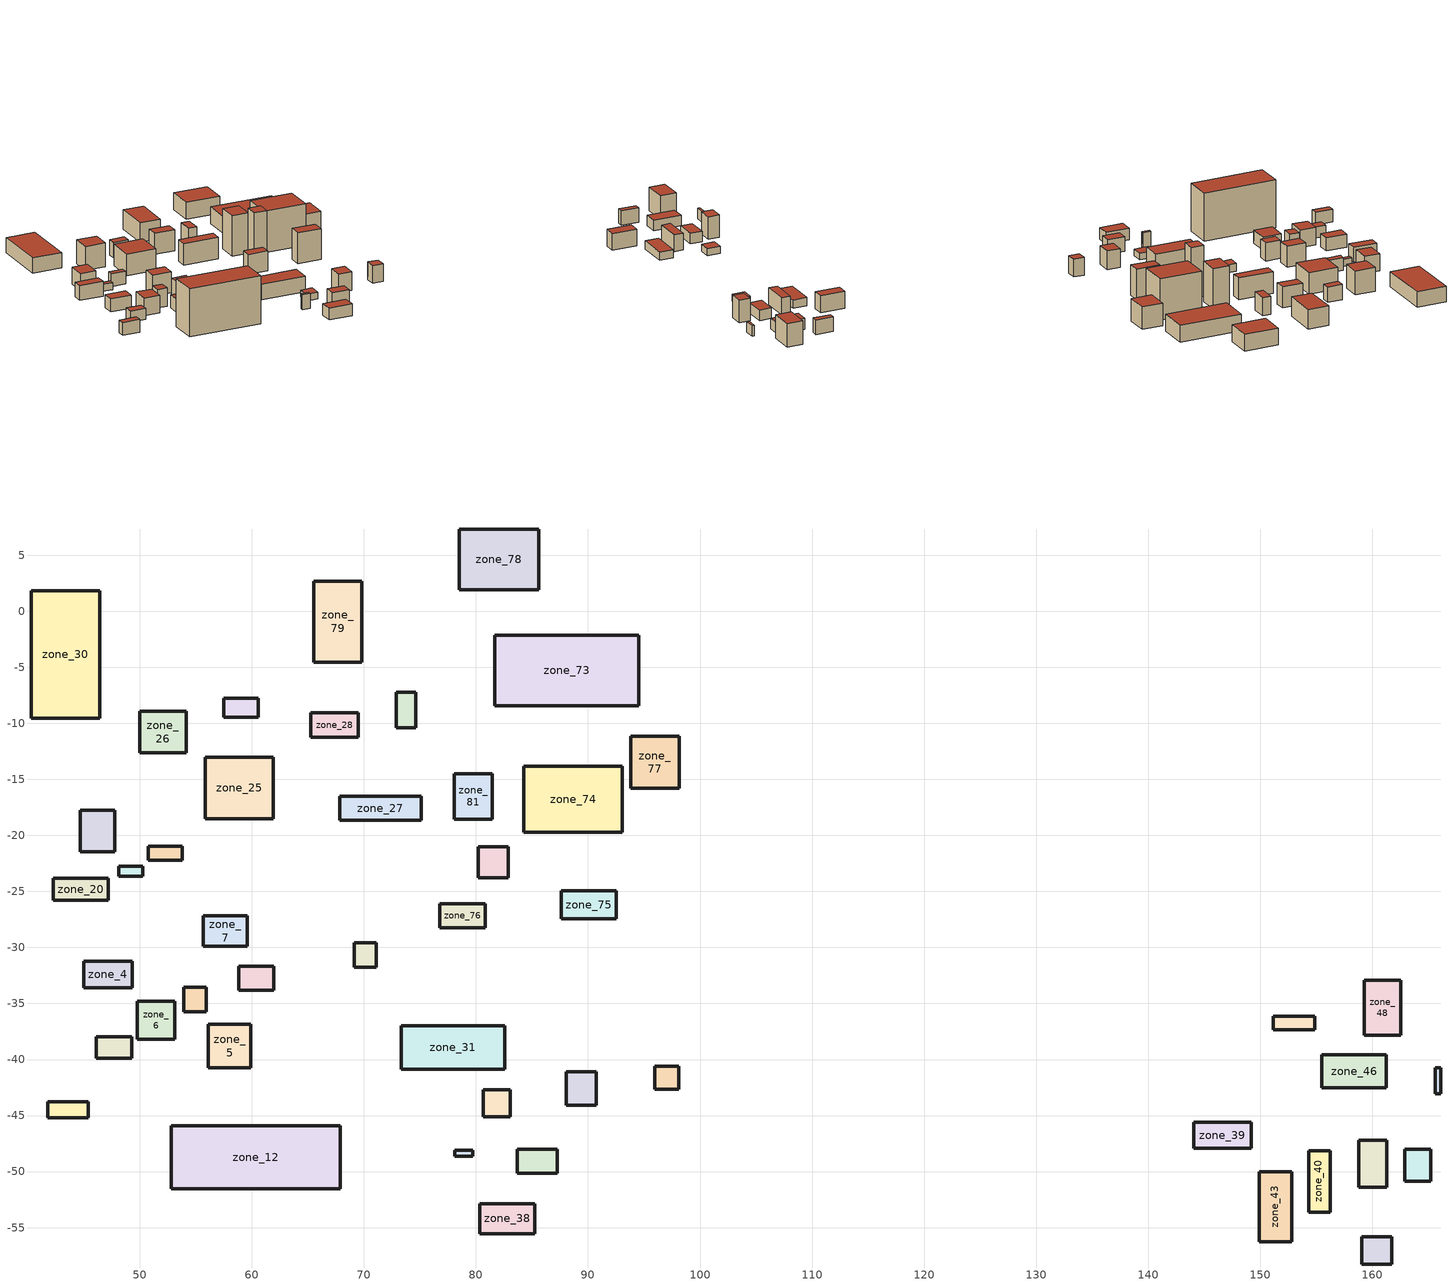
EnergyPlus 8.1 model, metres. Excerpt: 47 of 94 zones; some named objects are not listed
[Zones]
zone_2
 floor ground (Interior Floor): 46.14,-39.88 46.14,-37.99 49.29,-37.99 49.29,-39.88 z0
 wall outside (Exterior Wall): 46.14,-39.88 49.29,-39.88 49.29,-37.99 46.14,-37.99 46.14,-39.88 z0:2.22
 roof outside (Exterior Roof): 46.14,-39.88 49.29,-39.88 49.29,-37.99 46.14,-37.99 z2.22
zone_3
 floor ground (Interior Floor): 53.92,-35.73 53.92,-33.55 55.93,-33.55 55.93,-35.73 z0
 wall outside (Exterior Wall): 53.92,-35.73 55.93,-35.73 55.93,-33.55 53.92,-33.55 53.92,-35.73 z0:3.71
 roof outside (Exterior Roof): 53.92,-35.73 55.93,-35.73 55.93,-33.55 53.92,-33.55 z3.71
zone_4
 floor ground (Interior Floor): 45.03,-33.58 45.03,-31.23 49.32,-31.23 49.32,-33.58 z0
 wall outside (Exterior Wall): 45.03,-33.58 49.32,-33.58 49.32,-31.23 45.03,-31.23 45.03,-33.58 z0:2.67
 roof outside (Exterior Roof): 45.03,-33.58 49.32,-33.58 49.32,-31.23 45.03,-31.23 z2.67
zone_5
 floor ground (Interior Floor): 56.12,-40.73 56.12,-36.86 59.93,-36.86 59.93,-40.73 z0
 wall outside (Exterior Wall): 56.12,-40.73 59.93,-40.73 59.93,-36.86 56.12,-36.86 56.12,-40.73 z0:2.65
 roof outside (Exterior Roof): 56.12,-40.73 59.93,-40.73 59.93,-36.86 56.12,-36.86 z2.65
zone_6
 floor ground (Interior Floor): 49.8,-38.2 49.8,-34.78 53.13,-34.78 53.13,-38.2 z0
 wall outside (Exterior Wall): 49.8,-38.2 53.13,-38.2 53.13,-34.78 49.8,-34.78 49.8,-38.2 z0:3.65
 roof outside (Exterior Roof): 49.8,-38.2 53.13,-38.2 53.13,-34.78 49.8,-34.78 z3.65
zone_7
 floor ground (Interior Floor): 55.69,-29.91 55.69,-27.15 59.61,-27.15 59.61,-29.91 z0
 wall outside (Exterior Wall): 55.69,-29.91 59.61,-29.91 59.61,-27.15 55.69,-27.15 55.69,-29.91 z0:4.23
 roof outside (Exterior Roof): 55.69,-29.91 59.61,-29.91 59.61,-27.15 55.69,-27.15 z4.23
zone_8
 floor ground (Interior Floor): 58.83,-33.81 58.83,-31.68 61.96,-31.68 61.96,-33.81 z0
 wall outside (Exterior Wall): 58.83,-33.81 61.96,-33.81 61.96,-31.68 58.83,-31.68 58.83,-33.81 z0:3.71
 roof outside (Exterior Roof): 58.83,-33.81 61.96,-33.81 61.96,-31.68 58.83,-31.68 z3.71
zone_12
 floor ground (Interior Floor): 52.83,-51.51 52.83,-45.9 67.92,-45.9 67.92,-51.51 z0
 wall outside (Exterior Wall): 52.83,-51.51 67.92,-51.51 67.92,-45.9 52.83,-45.9 52.83,-51.51 z0:9.83
 roof outside (Exterior Roof): 52.83,-51.51 67.92,-51.51 67.92,-45.9 52.83,-45.9 z9.83
zone_13
 floor ground (Interior Floor): 41.8,-45.18 41.8,-43.75 45.4,-43.75 45.4,-45.18 z0
 wall outside (Exterior Wall): 41.8,-45.18 45.4,-45.18 45.4,-43.75 41.8,-43.75 41.8,-45.18 z0:2.59
 roof outside (Exterior Roof): 41.8,-45.18 45.4,-45.18 45.4,-43.75 41.8,-43.75 z2.59
zone_19
 floor ground (Interior Floor): 48.14,-23.66 48.14,-22.75 50.27,-22.75 50.27,-23.66 z0
 wall outside (Exterior Wall): 48.14,-23.66 50.27,-23.66 50.27,-22.75 48.14,-22.75 48.14,-23.66 z0:1.43
 roof outside (Exterior Roof): 48.14,-23.66 50.27,-23.66 50.27,-22.75 48.14,-22.75 z1.43
zone_20
 floor ground (Interior Floor): 42.29,-25.79 42.29,-23.84 47.21,-23.84 47.21,-25.79 z0
 wall outside (Exterior Wall): 42.29,-25.79 47.21,-25.79 47.21,-23.84 42.29,-23.84 42.29,-25.79 z0:3.02
 roof outside (Exterior Roof): 42.29,-25.79 47.21,-25.79 47.21,-23.84 42.29,-23.84 z3.02
zone_21
 floor ground (Interior Floor): 50.75,-22.22 50.75,-20.99 53.8,-20.99 53.8,-22.22 z0
 wall outside (Exterior Wall): 50.75,-22.22 53.8,-22.22 53.8,-20.99 50.75,-20.99 50.75,-22.22 z0:2.61
 roof outside (Exterior Roof): 50.75,-22.22 53.8,-22.22 53.8,-20.99 50.75,-20.99 z2.61
zone_22
 floor ground (Interior Floor): 44.68,-21.47 44.68,-17.77 47.79,-17.77 47.79,-21.47 z0
 wall outside (Exterior Wall): 44.68,-21.47 47.79,-21.47 47.79,-17.77 44.68,-17.77 44.68,-21.47 z0:3.48
 roof outside (Exterior Roof): 44.68,-21.47 47.79,-21.47 47.79,-17.77 44.68,-17.77 z3.48
zone_25
 floor ground (Interior Floor): 55.85,-18.52 55.85,-13.01 61.9,-13.01 61.9,-18.52 z0
 wall outside (Exterior Wall): 55.85,-18.52 61.9,-18.52 61.9,-13.01 55.85,-13.01 55.85,-18.52 z0:4.41
 roof outside (Exterior Roof): 55.85,-18.52 61.9,-18.52 61.9,-13.01 55.85,-13.01 z4.41
zone_26
 floor ground (Interior Floor): 50.01,-12.64 50.01,-8.92 54.15,-8.92 54.15,-12.64 z0
 wall outside (Exterior Wall): 50.01,-12.64 54.15,-12.64 54.15,-8.92 50.01,-8.92 50.01,-12.64 z0:4.86
 roof outside (Exterior Roof): 50.01,-12.64 54.15,-12.64 54.15,-8.92 50.01,-8.92 z4.86
zone_27
 floor ground (Interior Floor): 67.84,-18.66 67.84,-16.5 75.11,-16.5 75.11,-18.66 z0
 wall outside (Exterior Wall): 67.84,-18.66 75.11,-18.66 75.11,-16.5 67.84,-16.5 67.84,-18.66 z0:4.45
 roof outside (Exterior Roof): 67.84,-18.66 75.11,-18.66 75.11,-16.5 67.84,-16.5 z4.45
zone_28
 floor ground (Interior Floor): 65.28,-11.25 65.28,-9.06 69.52,-9.06 69.52,-11.25 z0
 wall outside (Exterior Wall): 65.28,-11.25 69.52,-11.25 69.52,-9.06 65.28,-9.06 65.28,-11.25 z0:4.32
 roof outside (Exterior Roof): 65.28,-11.25 69.52,-11.25 69.52,-9.06 65.28,-9.06 z4.32
zone_29
 floor ground (Interior Floor): 57.49,-9.45 57.49,-7.78 60.57,-7.78 60.57,-9.45 z0
 wall outside (Exterior Wall): 57.49,-9.45 60.57,-9.45 60.57,-7.78 57.49,-7.78 57.49,-9.45 z0:3.15
 roof outside (Exterior Roof): 57.49,-9.45 60.57,-9.45 60.57,-7.78 57.49,-7.78 z3.15
zone_30
 floor ground (Interior Floor): 40.31,-9.56 40.31,1.84 46.45,1.84 46.45,-9.56 z0
 wall outside (Exterior Wall): 40.31,-9.56 46.45,-9.56 46.45,1.84 40.31,1.84 40.31,-9.56 z0:3.13
 roof outside (Exterior Roof): 40.31,-9.56 46.45,-9.56 46.45,1.84 40.31,1.84 z3.13
zone_31
 floor ground (Interior Floor): 73.32,-40.85 73.32,-37 82.58,-37 82.58,-40.85 z0
 wall outside (Exterior Wall): 73.32,-40.85 82.58,-40.85 82.58,-37 73.32,-37 73.32,-40.85 z0:3.17
 roof outside (Exterior Roof): 73.32,-40.85 82.58,-40.85 82.58,-37 73.32,-37 z3.17
zone_32
 floor ground (Interior Floor): 69.17,-31.77 69.17,-29.58 71.12,-29.58 71.12,-31.77 z0
 wall outside (Exterior Wall): 69.17,-31.77 71.12,-31.77 71.12,-29.58 69.17,-29.58 69.17,-31.77 z0:1.61
 roof outside (Exterior Roof): 69.17,-31.77 71.12,-31.77 71.12,-29.58 69.17,-29.58 z1.61
zone_33
 floor ground (Interior Floor): 95.96,-42.66 95.96,-40.58 98.12,-40.58 98.12,-42.66 z0
 wall outside (Exterior Wall): 95.96,-42.66 98.12,-42.66 98.12,-40.58 95.96,-40.58 95.96,-42.66 z0:3.61
 roof outside (Exterior Roof): 95.96,-42.66 98.12,-42.66 98.12,-40.58 95.96,-40.58 z3.61
zone_34
 floor ground (Interior Floor): 88.05,-44.1 88.05,-41.11 90.75,-41.11 90.75,-44.1 z0
 wall outside (Exterior Wall): 88.05,-44.1 90.75,-44.1 90.75,-41.11 88.05,-41.11 88.05,-44.1 z0:3.82
 roof outside (Exterior Roof): 88.05,-44.1 90.75,-44.1 90.75,-41.11 88.05,-41.11 z3.82
zone_35
 floor ground (Interior Floor): 80.68,-45.1 80.68,-42.72 83.08,-42.72 83.08,-45.1 z0
 wall outside (Exterior Wall): 80.68,-45.1 83.08,-45.1 83.08,-42.72 80.68,-42.72 80.68,-45.1 z0:1.38
 roof outside (Exterior Roof): 80.68,-45.1 83.08,-45.1 83.08,-42.72 80.68,-42.72 z1.38
zone_36
 floor ground (Interior Floor): 83.69,-50.14 83.69,-47.99 87.27,-47.99 87.27,-50.14 z0
 wall outside (Exterior Wall): 83.69,-50.14 87.27,-50.14 87.27,-47.99 83.69,-47.99 83.69,-50.14 z0:2.99
 roof outside (Exterior Roof): 83.69,-50.14 87.27,-50.14 87.27,-47.99 83.69,-47.99 z2.99
zone_37
 floor ground (Interior Floor): 78.11,-48.63 78.11,-48.1 79.73,-48.1 79.73,-48.63 z0
 wall outside (Exterior Wall): 78.11,-48.63 79.73,-48.63 79.73,-48.1 78.11,-48.1 78.11,-48.63 z0:3.04
 roof outside (Exterior Roof): 78.11,-48.63 79.73,-48.63 79.73,-48.1 78.11,-48.1 z3.04
zone_38
 floor ground (Interior Floor): 80.36,-55.53 80.36,-52.86 85.25,-52.86 85.25,-55.53 z0
 wall outside (Exterior Wall): 80.36,-55.53 85.25,-55.53 85.25,-52.86 80.36,-52.86 80.36,-55.53 z0:2.37
 roof outside (Exterior Roof): 80.36,-55.53 85.25,-55.53 85.25,-52.86 80.36,-52.86 z2.37
zone_39
 floor ground (Interior Floor): 144.05,-47.91 144.05,-45.6 149.16,-45.6 149.16,-47.91 z0
 wall outside (Exterior Wall): 144.05,-47.91 149.16,-47.91 149.16,-45.6 144.05,-45.6 144.05,-47.91 z0:3.46
 roof outside (Exterior Roof): 144.05,-47.91 149.16,-47.91 149.16,-45.6 144.05,-45.6 z3.46
zone_40
 floor ground (Interior Floor): 154.33,-53.63 154.33,-48.13 156.22,-48.13 156.22,-53.63 z0
 wall outside (Exterior Wall): 154.33,-53.63 156.22,-53.63 156.22,-48.13 154.33,-48.13 154.33,-53.63 z0:3.44
 roof outside (Exterior Roof): 154.33,-53.63 156.22,-53.63 156.22,-48.13 154.33,-48.13 z3.44
zone_41
 floor ground (Interior Floor): 162.9,-50.86 162.9,-47.98 165.21,-47.98 165.21,-50.86 z0
 wall outside (Exterior Wall): 162.9,-50.86 165.21,-50.86 165.21,-47.98 162.9,-47.98 162.9,-50.86 z0:4.54
 roof outside (Exterior Roof): 162.9,-50.86 165.21,-50.86 165.21,-47.98 162.9,-47.98 z4.54
zone_42
 floor ground (Interior Floor): 158.8,-51.42 158.8,-47.22 161.28,-47.22 161.28,-51.42 z0
 wall outside (Exterior Wall): 158.8,-51.42 161.28,-51.42 161.28,-47.22 158.8,-47.22 158.8,-51.42 z0:2.14
 roof outside (Exterior Roof): 158.8,-51.42 161.28,-51.42 161.28,-47.22 158.8,-47.22 z2.14
zone_43
 floor ground (Interior Floor): 149.91,-56.27 149.91,-50.03 152.79,-50.03 152.79,-56.27 z0
 wall outside (Exterior Wall): 149.91,-56.27 152.79,-56.27 152.79,-50.03 149.91,-50.03 149.91,-56.27 z0:1.66
 roof outside (Exterior Roof): 149.91,-56.27 152.79,-56.27 152.79,-50.03 149.91,-50.03 z1.66
zone_44
 floor ground (Interior Floor): 159.05,-58.24 159.05,-55.79 161.71,-55.79 161.71,-58.24 z0
 wall outside (Exterior Wall): 159.05,-58.24 161.71,-58.24 161.71,-55.79 159.05,-55.79 159.05,-58.24 z0:1.44
 roof outside (Exterior Roof): 159.05,-58.24 161.71,-58.24 161.71,-55.79 159.05,-55.79 z1.44
zone_45
 floor ground (Interior Floor): 151.15,-37.36 151.15,-36.16 154.85,-36.16 154.85,-37.36 z0
 wall outside (Exterior Wall): 151.15,-37.36 154.85,-37.36 154.85,-36.16 151.15,-36.16 151.15,-37.36 z0:2.97
 roof outside (Exterior Roof): 151.15,-37.36 154.85,-37.36 154.85,-36.16 151.15,-36.16 z2.97
zone_46
 floor ground (Interior Floor): 155.48,-42.54 155.48,-39.59 161.23,-39.59 161.23,-42.54 z0
 wall outside (Exterior Wall): 155.48,-42.54 161.23,-42.54 161.23,-39.59 155.48,-39.59 155.48,-42.54 z0:2.17
 roof outside (Exterior Roof): 155.48,-42.54 161.23,-42.54 161.23,-39.59 155.48,-39.59 z2.17
zone_47
 floor ground (Interior Floor): 165.59,-43.05 165.59,-40.74 166.11,-40.74 166.11,-43.05 z0
 wall outside (Exterior Wall): 165.59,-43.05 166.11,-43.05 166.11,-40.74 165.59,-40.74 165.59,-43.05 z0:2.17
 roof outside (Exterior Roof): 165.59,-43.05 166.11,-43.05 166.11,-40.74 165.59,-40.74 z2.17
zone_48
 floor ground (Interior Floor): 159.25,-37.81 159.25,-32.93 162.51,-32.93 162.51,-37.81 z0
 wall outside (Exterior Wall): 159.25,-37.81 162.51,-37.81 162.51,-32.93 159.25,-32.93 159.25,-37.81 z0:4.82
 roof outside (Exterior Roof): 159.25,-37.81 162.51,-37.81 162.51,-32.93 159.25,-32.93 z4.82
zone_73
 floor ground (Interior Floor): 81.69,-8.41 81.69,-2.13 94.54,-2.13 94.54,-8.41 z0
 wall outside (Exterior Wall): 81.69,-8.41 94.54,-8.41 94.54,-2.13 81.69,-2.13 81.69,-8.41 z0:3.44
 roof outside (Exterior Roof): 81.69,-8.41 94.54,-8.41 94.54,-2.13 81.69,-2.13 z3.44
zone_74
 floor ground (Interior Floor): 84.28,-19.71 84.28,-13.82 93.06,-13.82 93.06,-19.71 z0
 wall outside (Exterior Wall): 84.28,-19.71 93.06,-19.71 93.06,-13.82 84.28,-13.82 84.28,-19.71 z0:8.46
 roof outside (Exterior Roof): 84.28,-19.71 93.06,-19.71 93.06,-13.82 84.28,-13.82 z8.46
zone_75
 floor ground (Interior Floor): 87.62,-27.42 87.62,-24.94 92.55,-24.94 92.55,-27.42 z0
 wall outside (Exterior Wall): 87.62,-27.42 92.55,-27.42 92.55,-24.94 87.62,-24.94 87.62,-27.42 z0:6.27
 roof outside (Exterior Roof): 87.62,-27.42 92.55,-27.42 92.55,-24.94 87.62,-24.94 z6.27
zone_76
 floor ground (Interior Floor): 76.77,-28.24 76.77,-26.12 80.86,-26.12 80.86,-28.24 z0
 wall outside (Exterior Wall): 76.77,-28.24 80.86,-28.24 80.86,-26.12 76.77,-26.12 76.77,-28.24 z0:4.09
 roof outside (Exterior Roof): 76.77,-28.24 80.86,-28.24 80.86,-26.12 76.77,-26.12 z4.09
zone_77
 floor ground (Interior Floor): 93.8,-15.81 93.8,-11.16 98.15,-11.16 98.15,-15.81 z0
 wall outside (Exterior Wall): 93.8,-15.81 98.15,-15.81 98.15,-11.16 93.8,-11.16 93.8,-15.81 z0:4.59
 roof outside (Exterior Roof): 93.8,-15.81 98.15,-15.81 98.15,-11.16 93.8,-11.16 z4.59
zone_78
 floor ground (Interior Floor): 78.51,1.91 78.51,7.34 85.61,7.34 85.61,1.91 z0
 wall outside (Exterior Wall): 78.51,1.91 85.61,1.91 85.61,7.34 78.51,7.34 78.51,1.91 z0:3.46
 roof outside (Exterior Roof): 78.51,1.91 85.61,1.91 85.61,7.34 78.51,7.34 z3.46
zone_79
 floor ground (Interior Floor): 65.52,-4.55 65.52,2.68 69.83,2.68 69.83,-4.55 z0
 wall outside (Exterior Wall): 65.52,-4.55 69.83,-4.55 69.83,2.68 65.52,2.68 65.52,-4.55 z0:3.98
 roof outside (Exterior Roof): 65.52,-4.55 69.83,-4.55 69.83,2.68 65.52,2.68 z3.98
zone_80
 floor ground (Interior Floor): 72.89,-10.39 72.89,-7.25 74.62,-7.25 74.62,-10.39 z0
 wall outside (Exterior Wall): 72.89,-10.39 74.62,-10.39 74.62,-7.25 72.89,-7.25 72.89,-10.39 z0:3.69
 roof outside (Exterior Roof): 72.89,-10.39 74.62,-10.39 74.62,-7.25 72.89,-7.25 z3.69
zone_81
 floor ground (Interior Floor): 78.07,-18.55 78.07,-14.5 81.48,-14.5 81.48,-18.55 z0
 wall outside (Exterior Wall): 78.07,-18.55 81.48,-18.55 81.48,-14.5 78.07,-14.5 78.07,-18.55 z0:8.22
 roof outside (Exterior Roof): 78.07,-18.55 81.48,-18.55 81.48,-14.5 78.07,-14.5 z8.22
zone_82
 floor ground (Interior Floor): 80.23,-23.77 80.23,-21.03 82.87,-21.03 82.87,-23.77 z0
 wall outside (Exterior Wall): 80.23,-23.77 82.87,-23.77 82.87,-21.03 80.23,-21.03 80.23,-23.77 z0:10.36
 roof outside (Exterior Roof): 80.23,-23.77 82.87,-23.77 82.87,-21.03 80.23,-21.03 z10.36
[Building]
unnamed.idf: North Axis {deg}=0; Terrain=City; Loads Convergence Tolerance Value=0.04; Temperature Convergence Tolerance Value {deltaC}=0.4; Solar Distribution or maybe FullExterior=FullInteriorAndExteriorWithReflections; Maximum Number of Warmup Days=25; Minimum Number of Warmup Days=6
[Site:Location]
New York J F Kennedy IntL Ar	USA: 40.65, -73.8, -5, 5
[SizingPeriod:WeatherFileConditionType]
ExtremeSizingWinterExtreme: WinterExtreme, Monday, Yes, Yes
ExtremeSizingSummerExtreme: SummerExtreme, Monday, Yes, Yes
[Construction]
EXTERIOR WALL: M01 100mm brick, M15 200mm heavyweight concrete, I02 50mm insulation board, F04 Wall air space resistance, G01a 19mm gypsum board
INTERIOR FLOOR: F16 Acoustic tile, F05 Ceiling air space resistance, M11 100mm lightweight concrete
EXTERIOR ROOF: M11 100mm lightweight concrete, F05 Ceiling air space resistance, F16 Acoustic tile
[Material] - Thermal Absorptance=0.9
Name | - Roughness | - Thickness {m} | - Conductivity {W/m-K} | - Density {kg/m3} | - Specific Heat {J/kg-K} | - Solar Absorptance | - Visible Absorptance
M01 100MM BRICK | MediumRough | 0.1016 | 0.89 | 1920 | 790 | 0.7 | 0.7
M15 200MM HEAVYWEIGHT CONCRETE | MediumRough | 0.2032 | 1.95 | 2240 | 900 | 0.7 | 0.7
I02 50MM INSULATION BOARD | MediumRough | 0.0508 | 0.03 | 43 | 1210 | 0.7 | 0.7
G01A 19MM GYPSUM BOARD | MediumSmooth | 0.019 | 0.16 | 800 | 1090 | 0.4 | 0.4
F16 ACOUSTIC TILE | MediumSmooth | 0.0191 | 0.06 | 368 | 590 | 0.3 | 0.3
M11 100MM LIGHTWEIGHT CONCRETE | MediumRough | 0.1016 | 0.53 | 1280 | 840 | 0.5 | 0.5
[Material:AirGap]
Name | - Thermal Resistance {m2-K/W}
F04 WALL AIR SPACE RESISTANCE | 0.15
F05 CEILING AIR SPACE RESISTANCE | 0.18
[Zone] Type=1
zone_2; zone_3; zone_4; zone_2; zone_3; zone_4; zone_5; zone_6; zone_7; zone_8; zone_12; zone_13; zone_19; zone_20; zone_21; zone_22; zone_25; zone_26; zone_27; zone_28; zone_29; zone_30; zone_31; zone_32; zone_33; zone_34; zone_35; zone_36; zone_37; zone_38; zone_39; zone_40; zone_41; zone_42; zone_43; zone_44; zone_45; zone_46; zone_47; zone_48; zone_73; zone_74; zone_75; zone_76; zone_77; zone_78; zone_79; zone_80; zone_81; zone_82
[HVACTemplate:Zone:IdealLoadsAirSystem] Heating Supply Air Temp {C}=50; Cooling Supply Air Temp {C}=13; Heating Limit=NoLimit; Cooling Limit=NoLimit; Humidification Control Type=None; Outdoor Air Method=DetailedSpecification
Name | Template Thermostat | Design Specification Outdoor Air Object
zone_2 | zone_2_HVAC | DSOAzone_2
zone_3 | zone_3_HVAC | DSOAzone_3
zone_4 | zone_4_HVAC | DSOAzone_4
zone_5 | zone_5_HVAC | DSOAzone_5
zone_6 | zone_6_HVAC | DSOAzone_6
zone_7 | zone_7_HVAC | DSOAzone_7
zone_8 | zone_8_HVAC | DSOAzone_8
zone_12 | zone_12_HVAC | DSOAzone_12
zone_13 | zone_13_HVAC | DSOAzone_13
zone_19 | zone_19_HVAC | DSOAzone_19
zone_20 | zone_20_HVAC | DSOAzone_20
zone_21 | zone_21_HVAC | DSOAzone_21
zone_22 | zone_22_HVAC | DSOAzone_22
zone_25 | zone_25_HVAC | DSOAzone_25
zone_26 | zone_26_HVAC | DSOAzone_26
zone_27 | zone_27_HVAC | DSOAzone_27
zone_28 | zone_28_HVAC | DSOAzone_28
zone_29 | zone_29_HVAC | DSOAzone_29
zone_30 | zone_30_HVAC | DSOAzone_30
zone_31 | zone_31_HVAC | DSOAzone_31
zone_32 | zone_32_HVAC | DSOAzone_32
zone_33 | zone_33_HVAC | DSOAzone_33
zone_34 | zone_34_HVAC | DSOAzone_34
zone_35 | zone_35_HVAC | DSOAzone_35
zone_36 | zone_36_HVAC | DSOAzone_36
zone_37 | zone_37_HVAC | DSOAzone_37
zone_38 | zone_38_HVAC | DSOAzone_38
zone_39 | zone_39_HVAC | DSOAzone_39
zone_40 | zone_40_HVAC | DSOAzone_40
zone_41 | zone_41_HVAC | DSOAzone_41
zone_42 | zone_42_HVAC | DSOAzone_42
zone_43 | zone_43_HVAC | DSOAzone_43
zone_44 | zone_44_HVAC | DSOAzone_44
zone_45 | zone_45_HVAC | DSOAzone_45
zone_46 | zone_46_HVAC | DSOAzone_46
zone_47 | zone_47_HVAC | DSOAzone_47
zone_48 | zone_48_HVAC | DSOAzone_48
zone_73 | zone_73_HVAC | DSOAzone_73
zone_74 | zone_74_HVAC | DSOAzone_74
zone_75 | zone_75_HVAC | DSOAzone_75
zone_76 | zone_76_HVAC | DSOAzone_76
zone_77 | zone_77_HVAC | DSOAzone_77
zone_78 | zone_78_HVAC | DSOAzone_78
zone_79 | zone_79_HVAC | DSOAzone_79
zone_80 | zone_80_HVAC | DSOAzone_80
zone_81 | zone_81_HVAC | DSOAzone_81
zone_82 | zone_82_HVAC | DSOAzone_82
[ElectricEquipment] Schedule=MidriseApartment Apartment Equip; Design Level Calculation Method=Watts/Area; Watts per Zone Floor Area {W/m2}=3.87503
Name | Zone or ZoneList
zone_2ElectricEquipment | zone_2
zone_3ElectricEquipment | zone_3
zone_4ElectricEquipment | zone_4
zone_5ElectricEquipment | zone_5
zone_6ElectricEquipment | zone_6
zone_7ElectricEquipment | zone_7
zone_8ElectricEquipment | zone_8
zone_12ElectricEquipment | zone_12
zone_13ElectricEquipment | zone_13
zone_19ElectricEquipment | zone_19
zone_20ElectricEquipment | zone_20
zone_21ElectricEquipment | zone_21
zone_22ElectricEquipment | zone_22
zone_25ElectricEquipment | zone_25
zone_26ElectricEquipment | zone_26
zone_27ElectricEquipment | zone_27
zone_28ElectricEquipment | zone_28
zone_29ElectricEquipment | zone_29
zone_30ElectricEquipment | zone_30
zone_31ElectricEquipment | zone_31
zone_32ElectricEquipment | zone_32
zone_33ElectricEquipment | zone_33
zone_34ElectricEquipment | zone_34
zone_35ElectricEquipment | zone_35
zone_36ElectricEquipment | zone_36
zone_37ElectricEquipment | zone_37
zone_38ElectricEquipment | zone_38
zone_39ElectricEquipment | zone_39
zone_40ElectricEquipment | zone_40
zone_41ElectricEquipment | zone_41
zone_42ElectricEquipment | zone_42
zone_43ElectricEquipment | zone_43
zone_44ElectricEquipment | zone_44
zone_45ElectricEquipment | zone_45
zone_46ElectricEquipment | zone_46
zone_47ElectricEquipment | zone_47
zone_48ElectricEquipment | zone_48
zone_73ElectricEquipment | zone_73
zone_74ElectricEquipment | zone_74
zone_75ElectricEquipment | zone_75
zone_76ElectricEquipment | zone_76
zone_77ElectricEquipment | zone_77
zone_78ElectricEquipment | zone_78
zone_79ElectricEquipment | zone_79
zone_80ElectricEquipment | zone_80
zone_81ElectricEquipment | zone_81
zone_82ElectricEquipment | zone_82
[People] Number of People Schedule=MidriseApartment Apartment Occ; Number of People Calculation Method=People/Area; People per Zone Floor Area {person/m2}=0.0283092; Fraction Radiant=0.3; Sensible Heat Fraction=autocalculate; Activity Level Schedule=MidriseApartment Activity
Name | Zone or ZoneList
zone_2OfficePeople | zone_2
zone_3OfficePeople | zone_3
zone_4OfficePeople | zone_4
zone_5OfficePeople | zone_5
zone_6OfficePeople | zone_6
zone_7OfficePeople | zone_7
zone_8OfficePeople | zone_8
zone_12OfficePeople | zone_12
zone_13OfficePeople | zone_13
zone_19OfficePeople | zone_19
zone_20OfficePeople | zone_20
zone_21OfficePeople | zone_21
zone_22OfficePeople | zone_22
zone_25OfficePeople | zone_25
zone_26OfficePeople | zone_26
zone_27OfficePeople | zone_27
zone_28OfficePeople | zone_28
zone_29OfficePeople | zone_29
zone_30OfficePeople | zone_30
zone_31OfficePeople | zone_31
zone_32OfficePeople | zone_32
zone_33OfficePeople | zone_33
zone_34OfficePeople | zone_34
zone_35OfficePeople | zone_35
zone_36OfficePeople | zone_36
zone_37OfficePeople | zone_37
zone_38OfficePeople | zone_38
zone_39OfficePeople | zone_39
zone_40OfficePeople | zone_40
zone_41OfficePeople | zone_41
zone_42OfficePeople | zone_42
zone_43OfficePeople | zone_43
zone_44OfficePeople | zone_44
zone_45OfficePeople | zone_45
zone_46OfficePeople | zone_46
zone_47OfficePeople | zone_47
zone_48OfficePeople | zone_48
zone_73OfficePeople | zone_73
zone_74OfficePeople | zone_74
zone_75OfficePeople | zone_75
zone_76OfficePeople | zone_76
zone_77OfficePeople | zone_77
zone_78OfficePeople | zone_78
zone_79OfficePeople | zone_79
zone_80OfficePeople | zone_80
zone_81OfficePeople | zone_81
zone_82OfficePeople | zone_82
[Lights] Schedule=MidriseApartment Apartment Light; Design Level Calculation Method=Watts/Area; Watts per Zone Floor Area {W/m2}=11.8404
Name | Zone or ZoneList
zone_2OfficeLights | zone_2
zone_3OfficeLights | zone_3
zone_4OfficeLights | zone_4
zone_5OfficeLights | zone_5
zone_6OfficeLights | zone_6
zone_7OfficeLights | zone_7
zone_8OfficeLights | zone_8
zone_12OfficeLights | zone_12
zone_13OfficeLights | zone_13
zone_19OfficeLights | zone_19
zone_20OfficeLights | zone_20
zone_21OfficeLights | zone_21
zone_22OfficeLights | zone_22
zone_25OfficeLights | zone_25
zone_26OfficeLights | zone_26
zone_27OfficeLights | zone_27
zone_28OfficeLights | zone_28
zone_29OfficeLights | zone_29
zone_30OfficeLights | zone_30
zone_31OfficeLights | zone_31
zone_32OfficeLights | zone_32
zone_33OfficeLights | zone_33
zone_34OfficeLights | zone_34
zone_35OfficeLights | zone_35
zone_36OfficeLights | zone_36
zone_37OfficeLights | zone_37
zone_38OfficeLights | zone_38
zone_39OfficeLights | zone_39
zone_40OfficeLights | zone_40
zone_41OfficeLights | zone_41
zone_42OfficeLights | zone_42
zone_43OfficeLights | zone_43
zone_44OfficeLights | zone_44
zone_45OfficeLights | zone_45
zone_46OfficeLights | zone_46
zone_47OfficeLights | zone_47
zone_48OfficeLights | zone_48
zone_73OfficeLights | zone_73
zone_74OfficeLights | zone_74
zone_75OfficeLights | zone_75
zone_76OfficeLights | zone_76
zone_77OfficeLights | zone_77
zone_78OfficeLights | zone_78
zone_79OfficeLights | zone_79
zone_80OfficeLights | zone_80
zone_81OfficeLights | zone_81
zone_82OfficeLights | zone_82
[ZoneInfiltration:DesignFlowRate] Schedule=MidriseApartment Infil; Design Flow Rate Calculation Method=Flow/Area; Flow per Zone Floor Area {m3/s-m2}=0.000226568
Name | Zone or ZoneList
zone_2_Infiltration | zone_2
zone_3_Infiltration | zone_3
zone_4_Infiltration | zone_4
zone_5_Infiltration | zone_5
zone_6_Infiltration | zone_6
zone_7_Infiltration | zone_7
zone_8_Infiltration | zone_8
zone_12_Infiltration | zone_12
zone_13_Infiltration | zone_13
zone_19_Infiltration | zone_19
zone_20_Infiltration | zone_20
zone_21_Infiltration | zone_21
zone_22_Infiltration | zone_22
zone_25_Infiltration | zone_25
zone_26_Infiltration | zone_26
zone_27_Infiltration | zone_27
zone_28_Infiltration | zone_28
zone_29_Infiltration | zone_29
zone_30_Infiltration | zone_30
zone_31_Infiltration | zone_31
zone_32_Infiltration | zone_32
zone_33_Infiltration | zone_33
zone_34_Infiltration | zone_34
zone_35_Infiltration | zone_35
zone_36_Infiltration | zone_36
zone_37_Infiltration | zone_37
zone_38_Infiltration | zone_38
zone_39_Infiltration | zone_39
zone_40_Infiltration | zone_40
zone_41_Infiltration | zone_41
zone_42_Infiltration | zone_42
zone_43_Infiltration | zone_43
zone_44_Infiltration | zone_44
zone_45_Infiltration | zone_45
zone_46_Infiltration | zone_46
zone_47_Infiltration | zone_47
zone_48_Infiltration | zone_48
zone_73_Infiltration | zone_73
zone_74_Infiltration | zone_74
zone_75_Infiltration | zone_75
zone_76_Infiltration | zone_76
zone_77_Infiltration | zone_77
zone_78_Infiltration | zone_78
zone_79_Infiltration | zone_79
zone_80_Infiltration | zone_80
zone_81_Infiltration | zone_81
zone_82_Infiltration | zone_82
[DesignSpecification:OutdoorAir] Outdoor Air Method=Maximum; Outdoor Air Flow per Person {m3/s-person}=0; Outdoor Air Flow per Zone Floor Area {m3/s-m2}=0; Outdoor Air Flow per Zone {m3/s}=0
DSOAzone_2; DSOAzone_3; DSOAzone_4; DSOAzone_5; DSOAzone_6; DSOAzone_7; DSOAzone_8; DSOAzone_12; DSOAzone_13; DSOAzone_19; DSOAzone_20; DSOAzone_21; DSOAzone_22; DSOAzone_25; DSOAzone_26; DSOAzone_27; DSOAzone_28; DSOAzone_29; DSOAzone_30; DSOAzone_31; DSOAzone_32; DSOAzone_33; DSOAzone_34; DSOAzone_35; DSOAzone_36; DSOAzone_37; DSOAzone_38; DSOAzone_39; DSOAzone_40; DSOAzone_41; DSOAzone_42; DSOAzone_43; DSOAzone_44; DSOAzone_45; DSOAzone_46; DSOAzone_47; DSOAzone_48; DSOAzone_73; DSOAzone_74; DSOAzone_75; DSOAzone_76; DSOAzone_77; DSOAzone_78; DSOAzone_79; DSOAzone_80; DSOAzone_81; DSOAzone_82
[Schedule:Year]
MIDRISEAPARTMENT ACTIVITY: Schedule:Week:Daily {78c76c19-7432-46f1-b258-ac0661c6a983}, 1, 1, 12, 31
MIDRISEAPARTMENT APARTMENT EQUIP: Schedule:Week:Daily {8834b73c-ddbc-4355-91db-38c05495cc95}, 1, 1, 12, 31
MIDRISEAPARTMENT INFIL: Schedule:Week:Daily {aea13f67-aa55-4f8c-b969-1ce3e73aa537}, 1, 1, 12, 31
MIDRISEAPARTMENT APARTMENT OCC: Schedule:Week:Daily {dfcaa5b0-c5fd-41a0-a8de-bc57fc225c10}, 1, 1, 12, 31
MIDRISEAPARTMENT APARTMENT LIGHT: Schedule:Week:Daily {8e01d304-ffca-49a8-b06f-42e0992d5bc0}, 1, 1, 12, 31
[Schedule:Week:Daily]
SCHEDULE:WEEK:DAILY {78C76C19-7432-46F1-B258-AC0661C6A983}: MidriseApartment Activity Default Schedule, MidriseApartment Activity Default Schedule, MidriseApartment Activity Default Schedule, MidriseApartment Activity Default Schedule, MidriseApartment Activity Default Schedule, MidriseApartment Activity Default Schedule, MidriseApartment Activity Default Schedule, MidriseApartment Activity Default Schedule, MidriseApartment Activity Summer Design Day, MidriseApartment Activity Winter Design Day, MidriseApartment Activity Default Schedule, MidriseApartment Activity Default Schedule
SCHEDULE:WEEK:DAILY {8834B73C-DDBC-4355-91DB-38C05495CC95}: MidriseApartment Apartment Equip Default Schedule, MidriseApartment Apartment Equip Default Schedule, MidriseApartment Apartment Equip Default Schedule, MidriseApartment Apartment Equip Default Schedule, MidriseApartment Apartment Equip Default Schedule, MidriseApartment Apartment Equip Default Schedule, MidriseApartment Apartment Equip Default Schedule, MidriseApartment Apartment Equip Default Schedule, MidriseApartment Apartment Equip Summer Design Day, MidriseApartment Apartment Equip Winter Design Day, MidriseApartment Apartment Equip Default Schedule, MidriseApartment Apartment Equip Default Schedule
SCHEDULE:WEEK:DAILY {AEA13F67-AA55-4F8C-B969-1CE3E73AA537}: MidriseApartment Infil Default Schedule, MidriseApartment Infil Default Schedule, MidriseApartment Infil Default Schedule, MidriseApartment Infil Default Schedule, MidriseApartment Infil Default Schedule, MidriseApartment Infil Default Schedule, MidriseApartment Infil Default Schedule, MidriseApartment Infil Default Schedule, MidriseApartment Infil Summer Design Day, MidriseApartment Infil Winter Design Day, MidriseApartment Infil Default Schedule, MidriseApartment Infil Default Schedule
SCHEDULE:WEEK:DAILY {DFCAA5B0-C5FD-41A0-A8DE-BC57FC225C10}: MidriseApartment Apartment Occ Default Schedule, MidriseApartment Apartment Occ Default Schedule, MidriseApartment Apartment Occ Default Schedule, MidriseApartment Apartment Occ Default Schedule, MidriseApartment Apartment Occ Default Schedule, MidriseApartment Apartment Occ Default Schedule, MidriseApartment Apartment Occ Default Schedule, MidriseApartment Apartment Occ Default Schedule, MidriseApartment Apartment Occ Summer Design Day, MidriseApartment Apartment Occ Winter Design Day, MidriseApartment Apartment Occ Default Schedule, MidriseApartment Apartment Occ Default Schedule
SCHEDULE:WEEK:DAILY {8E01D304-FFCA-49A8-B06F-42E0992D5BC0}: MidriseApartment Apartment Light Default Schedule, MidriseApartment Apartment Light Default Schedule, MidriseApartment Apartment Light Default Schedule, MidriseApartment Apartment Light Default Schedule, MidriseApartment Apartment Light Default Schedule, MidriseApartment Apartment Light Default Schedule, MidriseApartment Apartment Light Default Schedule, MidriseApartment Apartment Light Default Schedule, MidriseApartment Apartment Light Summer Design Day, MidriseApartment Apartment Light Winter Design Day, MidriseApartment Apartment Light Default Schedule, MidriseApartment Apartment Light Default Schedule
[Schedule:Day:Interval]
MIDRISEAPARTMENT ACTIVITY DEFAULT SCHEDULE; MIDRISEAPARTMENT ACTIVITY SUMMER DESIGN DAY; MIDRISEAPARTMENT ACTIVITY WINTER DESIGN DAY: No, 24:00, 120
MIDRISEAPARTMENT APARTMENT EQUIP DEFAULT SCHEDULE; MIDRISEAPARTMENT APARTMENT EQUIP SUMMER DESIGN DAY; MIDRISEAPARTMENT APARTMENT EQUIP WINTER DESIGN DAY: No, 01:00, 0.45, 02:00, 0.41, 03:00, 0.39, 05:00, 0.38, 06:00, 0.43, 07:00, 0.54, 08:00, 0.65, 09:00, 0.66, 10:00, 0.67, 11:00, 0.69, 12:00, 0.7, 13:00, 0.69, 14:00, 0.66, 15:00, 0.65, 16:00, 0.68, 17:00, 0.8, 19:00, 1, 20:00, 0.93, 21:00, 0.89, 22:00, 0.85, 23:00, 0.71, 24:00, 0.58
MIDRISEAPARTMENT INFIL DEFAULT SCHEDULE; MIDRISEAPARTMENT INFIL SUMMER DESIGN DAY; MIDRISEAPARTMENT INFIL WINTER DESIGN DAY: No, 24:00, 1
MIDRISEAPARTMENT APARTMENT OCC DEFAULT SCHEDULE; MIDRISEAPARTMENT APARTMENT OCC SUMMER DESIGN DAY; MIDRISEAPARTMENT APARTMENT OCC WINTER DESIGN DAY: No, 07:00, 1, 08:00, 0.85, 09:00, 0.39, 16:00, 0.25, 17:00, 0.3, 18:00, 0.52, 21:00, 0.87, 24:00, 1
MIDRISEAPARTMENT APARTMENT LIGHT DEFAULT SCHEDULE; MIDRISEAPARTMENT APARTMENT LIGHT SUMMER DESIGN DAY; MIDRISEAPARTMENT APARTMENT LIGHT WINTER DESIGN DAY: No, 04:00, 0.067, 05:00, 0.187, 06:00, 0.394, 07:00, 0.44, 08:00, 0.393, 09:00, 0.172, 15:00, 0.119, 16:00, 0.206, 17:00, 0.439, 18:00, 0.616, 19:00, 0.829, 20:00, 0.986, 21:00, 1, 22:00, 0.692, 23:00, 0.384, 24:00, 0.16
